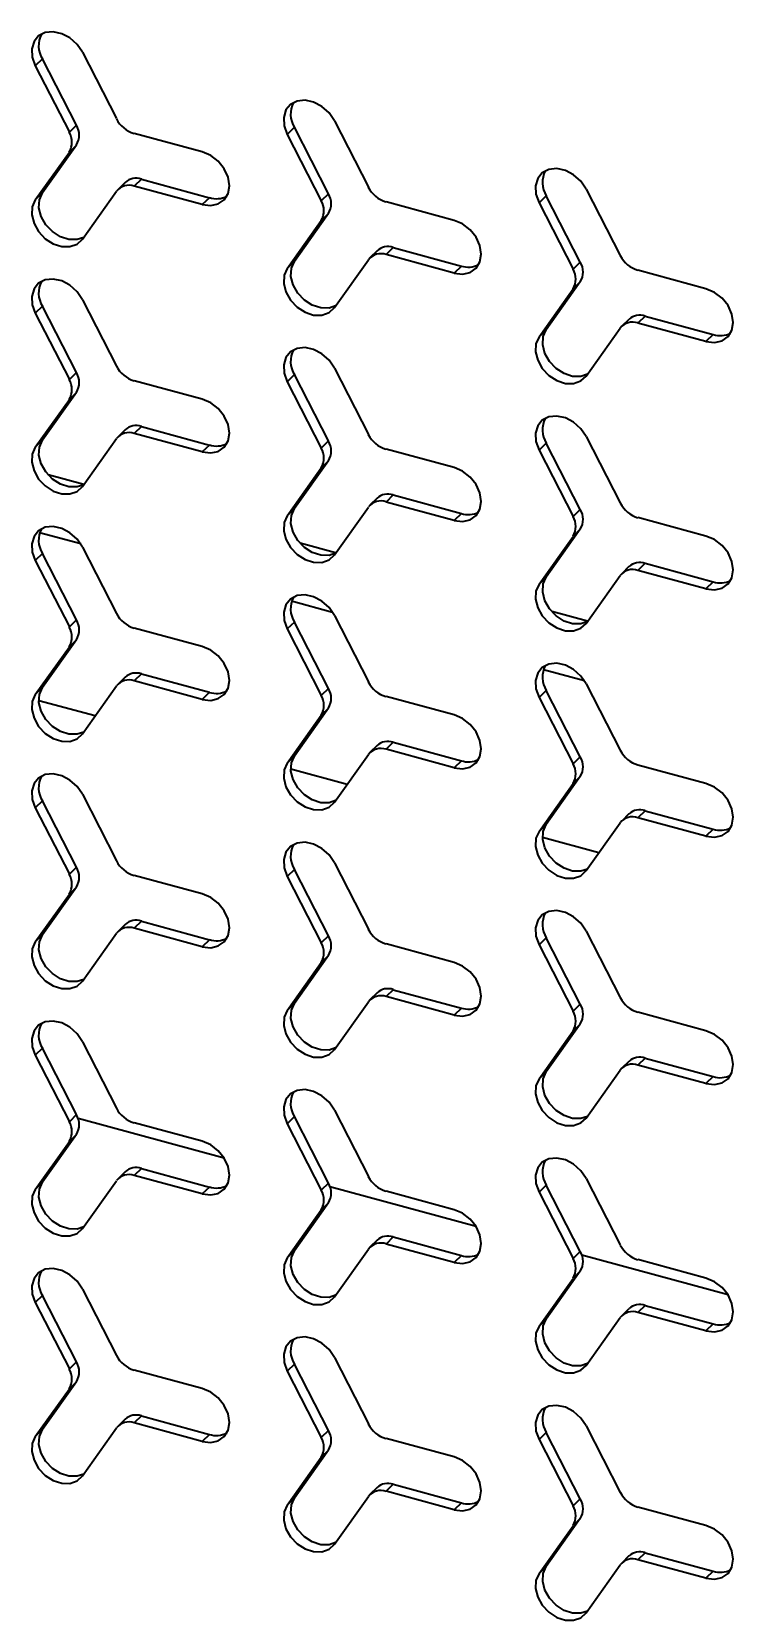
# Model space of a CAD drawing. Header units: millimetres. Extents: x 7903 to 12943, y 1512 to 5076.
# Drawn here: x 12254.3 to 12302.9, y 2885.7 to 2995.8 of the extents above; entities that cross this region are included whole.
import ezdxf

# ---------------------------------------------------------------- set-up
doc = ezdxf.new("R2010")
doc.units = ezdxf.units.MM

# ---------------------------------------------------------------- blocks, each defined once
blk = doc.blocks.new('工程图视图10')
at = {"color": 7, "linetype": 'Continuous', "lineweight": 35}
for p, q in [((-405.41, 197.36), (-403.05, 192.76)), ((-408.18, 196.9), (-408.67, 196.42)), ((-408.67, 196.42), (-406.31, 191.82)), ((-405.82, 192.3), (-408.18, 196.9)), ((-405.82, 192.3), (-406.31, 191.82)), ((-397.1, 190.46), (-401.82, 191.74)), ((-390.72, 192.16), (-391.22, 191.67)), ((-391.22, 191.67), (-388.86, 187.07)), ((-388.36, 187.56), (-390.72, 192.16)), ((-387.95, 192.61), (-385.59, 188.01)), ((-405.82, 190.93), (-408.18, 187.61)), ((-405.82, 190.93), (-406.31, 190.44)), ((-408.67, 187.13), (-406.31, 190.44)), ((-402.44, 188.34), (-402.94, 187.85)), ((-401.32, 188.57), (-401.82, 188.08)), ((-401.32, 188.57), (-396.61, 187.28)), ((-408.18, 187.61), (-408.67, 187.13)), ((-405.41, 184.41), (-403.05, 187.73)), ((-397.1, 186.8), (-401.82, 188.08)), ((-396.61, 187.28), (-397.1, 186.8)), ((-388.36, 187.56), (-388.86, 187.07)), ((-373.27, 187.42), (-373.77, 186.93)), ((-370.91, 182.82), (-373.27, 187.42)), ((-370.5, 187.87), (-368.14, 183.27)), ((-388.36, 186.19), (-390.72, 182.87)), ((-388.36, 186.19), (-388.86, 185.7)), ((-379.65, 185.71), (-384.37, 186.99)), ((-373.77, 186.93), (-371.41, 182.33)), ((-391.22, 182.38), (-388.86, 185.7)), ((-390.72, 182.87), (-391.22, 182.38)), ((-387.95, 179.67), (-385.59, 182.98)), ((-384.99, 183.6), (-385.49, 183.11)), ((-383.87, 183.82), (-384.37, 183.34)), ((-379.65, 182.06), (-384.37, 183.34)), ((-383.87, 183.82), (-379.15, 182.54)), ((-370.91, 182.82), (-371.41, 182.33)), ((-379.15, 182.54), (-379.65, 182.06)), ((-362.2, 180.97), (-366.92, 182.25)), ((-373.77, 177.64), (-371.41, 180.96)), ((-370.91, 181.44), (-373.27, 178.13)), ((-370.91, 181.44), (-371.41, 180.96)), ((-408.18, 179.76), (-408.67, 179.27)), ((-405.82, 175.16), (-408.18, 179.76)), ((-405.41, 180.21), (-403.05, 175.61)), ((-408.67, 179.27), (-406.31, 174.67)), ((-367.54, 178.85), (-368.03, 178.37)), ((-366.42, 179.08), (-366.92, 178.59)), ((-362.2, 177.31), (-366.92, 178.59)), ((-366.42, 179.08), (-361.7, 177.8)), ((-373.27, 178.13), (-373.77, 177.64)), ((-370.5, 174.92), (-368.14, 178.24)), ((-361.7, 177.8), (-362.2, 177.31)), ((-405.82, 175.16), (-406.31, 174.67)), ((-387.95, 175.47), (-385.59, 170.87)), ((-397.1, 173.31), (-401.82, 174.59)), ((-390.72, 175.02), (-391.22, 174.53)), ((-391.22, 174.53), (-388.86, 169.93)), ((-388.36, 170.42), (-390.72, 175.02)), ((-408.67, 169.98), (-406.31, 173.3)), ((-405.82, 173.79), (-408.18, 170.47)), ((-405.82, 173.79), (-406.31, 173.3)), ((-402.44, 171.2), (-402.94, 170.71)), ((-401.32, 171.42), (-401.82, 170.94)), ((-397.1, 169.66), (-401.82, 170.94)), ((-401.32, 171.42), (-396.61, 170.14)), ((-370.5, 170.73), (-368.14, 166.13)), ((-408.18, 170.47), (-408.67, 169.98)), ((-405.41, 167.27), (-403.05, 170.58)), ((-396.61, 170.14), (-397.1, 169.66)), ((-388.36, 170.42), (-388.86, 169.93)), ((-379.65, 168.57), (-384.37, 169.85)), ((-373.27, 170.27), (-373.77, 169.79)), ((-373.77, 169.79), (-371.41, 165.19)), ((-370.91, 165.67), (-373.27, 170.27)), ((-391.22, 165.24), (-388.86, 168.56)), ((-388.36, 169.04), (-390.72, 165.73)), ((-388.36, 169.04), (-388.86, 168.56)), ((-405.31, 167.4), (-407.79, 168.08)), ((-384.99, 166.45), (-385.49, 165.97)), ((-383.87, 166.68), (-384.37, 166.19)), ((-383.87, 166.68), (-379.15, 165.4)), ((-390.72, 165.73), (-391.22, 165.24)), ((-387.95, 162.52), (-385.59, 165.84)), ((-379.65, 164.91), (-384.37, 166.19)), ((-379.15, 165.4), (-379.65, 164.91)), ((-370.91, 165.67), (-371.41, 165.19)), ((-405.52, 163.28), (-408.37, 164.05)), ((-370.91, 164.3), (-373.27, 160.98)), ((-370.91, 164.3), (-371.41, 163.81)), ((-362.2, 163.83), (-366.92, 165.11)), ((-405.41, 163.07), (-403.05, 158.47)), ((-387.86, 162.66), (-390.33, 163.33)), ((-373.77, 160.5), (-371.41, 163.81)), ((-408.18, 162.62), (-408.67, 162.13)), ((-408.67, 162.13), (-406.31, 157.53)), ((-405.82, 158.02), (-408.18, 162.62)), ((-366.42, 161.94), (-366.92, 161.45)), ((-366.42, 161.94), (-361.7, 160.65)), ((-373.27, 160.98), (-373.77, 160.5)), ((-370.5, 157.78), (-368.14, 161.1)), ((-367.54, 161.71), (-368.03, 161.22)), ((-362.2, 160.17), (-366.92, 161.45)), ((-361.7, 160.65), (-362.2, 160.17)), ((-388.07, 158.53), (-390.91, 159.31)), ((-370.4, 157.92), (-372.88, 158.59)), ((-405.82, 158.02), (-406.31, 157.53)), ((-397.1, 156.17), (-401.82, 157.45)), ((-390.72, 157.87), (-391.22, 157.39)), ((-388.36, 153.27), (-390.72, 157.87)), ((-387.95, 158.33), (-385.59, 153.73)), ((-405.82, 156.64), (-408.18, 153.33)), ((-405.82, 156.64), (-406.31, 156.16)), ((-391.22, 157.39), (-388.86, 152.79)), ((-408.67, 152.84), (-406.31, 156.16)), ((-401.32, 154.28), (-401.82, 153.79)), ((-401.32, 154.28), (-396.61, 153)), ((-370.62, 153.79), (-373.46, 154.56)), ((-408.18, 153.33), (-408.67, 152.84)), ((-405.41, 150.12), (-403.05, 153.44)), ((-402.44, 154.05), (-402.94, 153.57)), ((-397.1, 152.51), (-401.82, 153.79)), ((-388.36, 153.27), (-388.86, 152.79)), ((-373.27, 153.13), (-373.77, 152.64)), ((-370.91, 148.53), (-373.27, 153.13)), ((-370.5, 153.58), (-368.14, 148.98)), ((-404.52, 151.36), (-408.43, 152.42)), ((-396.61, 153), (-397.1, 152.51)), ((-379.65, 151.43), (-384.37, 152.71)), ((-373.77, 152.64), (-371.41, 148.04)), ((-391.22, 148.1), (-388.86, 151.41)), ((-388.36, 151.9), (-390.72, 148.58)), ((-388.36, 151.9), (-388.86, 151.41)), ((-387.95, 145.38), (-385.59, 148.7)), ((-384.99, 149.31), (-385.49, 148.82)), ((-383.87, 149.54), (-384.37, 149.05)), ((-379.65, 147.77), (-384.37, 149.05)), ((-383.87, 149.54), (-379.15, 148.25)), ((-390.72, 148.58), (-391.22, 148.1)), ((-387.07, 146.62), (-390.97, 147.68)), ((-379.15, 148.25), (-379.65, 147.77)), ((-370.91, 148.53), (-371.41, 148.04)), ((-362.2, 146.68), (-366.92, 147.96)), ((-373.77, 143.35), (-371.41, 146.67)), ((-370.91, 147.16), (-373.27, 143.84)), ((-370.91, 147.16), (-371.41, 146.67)), ((-408.18, 145.47), (-408.67, 144.99)), ((-405.82, 140.87), (-408.18, 145.47)), ((-405.41, 145.93), (-403.05, 141.33)), ((-408.67, 144.99), (-406.31, 140.39)), ((-367.54, 144.57), (-368.03, 144.08)), ((-366.42, 144.79), (-366.92, 144.31)), ((-362.2, 143.03), (-366.92, 144.31)), ((-366.42, 144.79), (-361.7, 143.51)), ((-373.27, 143.84), (-373.77, 143.35)), ((-370.5, 140.64), (-368.14, 143.95)), ((-361.7, 143.51), (-362.2, 143.03)), ((-369.62, 141.88), (-373.52, 142.94)), ((-387.95, 141.18), (-385.59, 136.58)), ((-405.82, 140.87), (-406.31, 140.39)), ((-397.1, 139.03), (-401.82, 140.31)), ((-390.72, 140.73), (-391.22, 140.24)), ((-391.22, 140.24), (-388.86, 135.64)), ((-388.36, 136.13), (-390.72, 140.73)), ((-408.67, 135.7), (-406.31, 139.01)), ((-405.82, 139.5), (-408.18, 136.18)), ((-405.82, 139.5), (-406.31, 139.01)), ((-402.44, 136.91), (-402.94, 136.42)), ((-401.32, 137.14), (-401.82, 136.65)), ((-397.1, 135.37), (-401.82, 136.65)), ((-401.32, 137.14), (-396.61, 135.85)), ((-408.18, 136.18), (-408.67, 135.7)), ((-405.41, 132.98), (-403.05, 136.3)), ((-396.61, 135.85), (-397.1, 135.37)), ((-388.36, 136.13), (-388.86, 135.64)), ((-379.65, 134.28), (-384.37, 135.56)), ((-373.27, 135.99), (-373.77, 135.5)), ((-373.77, 135.5), (-371.41, 130.9)), ((-370.91, 131.39), (-373.27, 135.99)), ((-370.5, 136.44), (-368.14, 131.84)), ((-388.36, 134.76), (-390.72, 131.44)), ((-388.36, 134.76), (-388.86, 134.27)), ((-391.22, 130.95), (-388.86, 134.27)), ((-384.99, 132.17), (-385.49, 131.68)), ((-383.87, 132.39), (-384.37, 131.91)), ((-383.87, 132.39), (-379.15, 131.11)), ((-390.72, 131.44), (-391.22, 130.95)), ((-387.95, 128.24), (-385.59, 131.55)), ((-379.65, 130.63), (-384.37, 131.91)), ((-379.15, 131.11), (-379.65, 130.63)), ((-370.91, 131.39), (-371.41, 130.9)), ((-370.91, 130.01), (-373.27, 126.7)), ((-370.91, 130.01), (-371.41, 129.53)), ((-362.2, 129.54), (-366.92, 130.82)), ((-373.77, 126.21), (-371.41, 129.53)), ((-408.18, 128.33), (-408.67, 127.84)), ((-408.67, 127.84), (-406.31, 123.24)), ((-405.82, 123.73), (-408.18, 128.33)), ((-405.41, 128.78), (-403.05, 124.18)), ((-373.27, 126.7), (-373.77, 126.21)), ((-370.5, 123.49), (-368.14, 126.81)), ((-367.54, 127.42), (-368.03, 126.94)), ((-366.42, 127.65), (-366.92, 127.16)), ((-362.2, 125.88), (-366.92, 127.16)), ((-366.42, 127.65), (-361.7, 126.37)), ((-361.7, 126.37), (-362.2, 125.88)), ((-405.82, 123.73), (-406.31, 123.24)), ((-395.58, 120.72), (-405.71, 123.47)), ((-390.72, 123.59), (-391.22, 123.1)), ((-388.36, 118.99), (-390.72, 123.59)), ((-387.95, 124.04), (-385.59, 119.44)), ((-405.82, 122.36), (-408.18, 119.04)), ((-405.82, 122.36), (-406.31, 121.87)), ((-397.1, 121.88), (-401.82, 123.16)), ((-391.22, 123.1), (-388.86, 118.5)), ((-408.67, 118.55), (-406.31, 121.87)), ((-408.18, 119.04), (-408.67, 118.55)), ((-405.41, 115.84), (-403.05, 119.15)), ((-402.44, 119.77), (-402.94, 119.28)), ((-401.32, 119.99), (-401.82, 119.51)), ((-397.1, 118.23), (-401.82, 119.51)), ((-401.32, 119.99), (-396.61, 118.71)), ((-388.36, 118.99), (-388.86, 118.5)), ((-370.5, 119.3), (-368.14, 114.7)), ((-396.61, 118.71), (-397.1, 118.23)), ((-378.13, 115.97), (-388.26, 118.73)), ((-379.65, 117.14), (-384.37, 118.42)), ((-373.27, 118.84), (-373.77, 118.36)), ((-373.77, 118.36), (-371.41, 113.76)), ((-370.91, 114.24), (-373.27, 118.84)), ((-391.22, 113.81), (-388.86, 117.13)), ((-388.36, 117.61), (-390.72, 114.3)), ((-388.36, 117.61), (-388.86, 117.13)), ((-384.99, 115.02), (-385.49, 114.54)), ((-383.87, 115.25), (-384.37, 114.76)), ((-379.65, 113.48), (-384.37, 114.76)), ((-383.87, 115.25), (-379.15, 113.97)), ((-390.72, 114.3), (-391.22, 113.81)), ((-387.95, 111.09), (-385.59, 114.41)), ((-379.15, 113.97), (-379.65, 113.48)), ((-370.91, 114.24), (-371.41, 113.76)), ((-360.67, 111.23), (-370.8, 113.98)), ((-362.2, 112.4), (-366.92, 113.68)), ((-373.77, 109.07), (-371.41, 112.38)), ((-370.91, 112.87), (-373.27, 109.55)), ((-370.91, 112.87), (-371.41, 112.38)), ((-405.41, 111.64), (-403.05, 107.04)), ((-408.18, 111.19), (-408.67, 110.7)), ((-408.67, 110.7), (-406.31, 106.1)), ((-405.82, 106.59), (-408.18, 111.19)), ((-367.54, 110.28), (-368.03, 109.79)), ((-366.42, 110.51), (-366.92, 110.02)), ((-366.42, 110.51), (-361.7, 109.22)), ((-373.27, 109.55), (-373.77, 109.07)), ((-370.5, 106.35), (-368.14, 109.67)), ((-362.2, 108.74), (-366.92, 110.02)), ((-361.7, 109.22), (-362.2, 108.74)), ((-387.95, 106.9), (-385.59, 102.3)), ((-405.82, 106.59), (-406.31, 106.1)), ((-397.1, 104.74), (-401.82, 106.02)), ((-390.72, 106.44), (-391.22, 105.96)), ((-391.22, 105.96), (-388.86, 101.36)), ((-388.36, 101.84), (-390.72, 106.44)), ((-408.67, 101.41), (-406.31, 104.73)), ((-405.82, 105.21), (-408.18, 101.9)), ((-405.82, 105.21), (-406.31, 104.73)), ((-402.44, 102.62), (-402.94, 102.14)), ((-401.32, 102.85), (-401.82, 102.36)), ((-401.32, 102.85), (-396.61, 101.57)), ((-408.18, 101.9), (-408.67, 101.41)), ((-405.41, 98.69), (-403.05, 102.01)), ((-397.1, 101.08), (-401.82, 102.36)), ((-396.61, 101.57), (-397.1, 101.08)), ((-388.36, 101.84), (-388.86, 101.36)), ((-373.27, 101.7), (-373.77, 101.21)), ((-370.91, 97.1), (-373.27, 101.7)), ((-370.5, 102.15), (-368.14, 97.55)), ((-388.36, 100.47), (-390.72, 97.15)), ((-388.36, 100.47), (-388.86, 99.98)), ((-379.65, 100), (-384.37, 101.28)), ((-373.77, 101.21), (-371.41, 96.61)), ((-391.22, 96.67), (-388.86, 99.98)), ((-383.87, 98.11), (-384.37, 97.62)), ((-383.87, 98.11), (-379.15, 96.82)), ((-390.72, 97.15), (-391.22, 96.67)), ((-387.95, 93.95), (-385.59, 97.27)), ((-384.99, 97.88), (-385.49, 97.39)), ((-379.65, 96.34), (-384.37, 97.62)), ((-370.91, 97.1), (-371.41, 96.61)), ((-379.15, 96.82), (-379.65, 96.34)), ((-362.2, 95.25), (-366.92, 96.53)), ((-373.77, 91.92), (-371.41, 95.24)), ((-370.91, 95.73), (-373.27, 92.41)), ((-370.91, 95.73), (-371.41, 95.24)), ((-370.5, 89.21), (-368.14, 92.52)), ((-367.54, 93.14), (-368.03, 92.65)), ((-366.42, 93.36), (-366.92, 92.88)), ((-362.2, 91.6), (-366.92, 92.88)), ((-366.42, 93.36), (-361.7, 92.08)), ((-373.27, 92.41), (-373.77, 91.92)), ((-361.7, 92.08), (-362.2, 91.6))]:
    blk.add_line(p, q, dxfattribs=at)
at = {"color": 7, "linetype": 'Continuous', "lineweight": 35, "flags": 128}
for points in [[(-405.41, 197.36), (-405.78, 197.9), (-406.27, 198.35), (-406.84, 198.65), (-407.43, 198.78), (-407.98, 198.73), (-408.44, 198.49), (-408.76, 198.1), (-408.92, 197.59), (-408.88, 197.01), (-408.67, 196.42)], [(-387.95, 192.61), (-388.32, 193.16), (-388.82, 193.61), (-389.39, 193.91), (-389.98, 194.04), (-390.53, 193.98), (-390.99, 193.75), (-391.31, 193.36), (-391.46, 192.84), (-391.43, 192.26), (-391.22, 191.67)], [(-397.1, 186.8), (-396.52, 186.73), (-396, 186.85), (-395.58, 187.14), (-395.31, 187.57), (-395.22, 188.11), (-395.31, 188.7), (-395.58, 189.29), (-396, 189.81), (-396.52, 190.21), (-397.1, 190.46)], [(-370.5, 187.87), (-370.87, 188.42), (-371.37, 188.86), (-371.94, 189.17), (-372.53, 189.3), (-373.08, 189.24), (-373.54, 189), (-373.86, 188.61), (-374.01, 188.1), (-373.98, 187.52), (-373.77, 186.93)], [(-405.32, 184.53), (-405.77, 184.38), (-406.34, 184.38), (-406.93, 184.57), (-407.48, 184.93), (-407.94, 185.41), (-408.26, 185.98), (-408.42, 186.57), (-408.39, 187.14), (-408.18, 187.61)], [(-408.67, 187.13), (-408.88, 186.65), (-408.92, 186.09), (-408.76, 185.49), (-408.44, 184.93), (-407.98, 184.44), (-407.43, 184.09), (-406.84, 183.9), (-406.27, 183.89), (-405.78, 184.07), (-405.41, 184.41)], [(-379.65, 182.06), (-379.07, 181.99), (-378.54, 182.1), (-378.13, 182.39), (-377.86, 182.83), (-377.77, 183.37), (-377.86, 183.96), (-378.13, 184.54), (-378.54, 185.06), (-379.07, 185.46), (-379.65, 185.71)], [(-387.87, 179.78), (-388.32, 179.63), (-388.89, 179.64), (-389.48, 179.83), (-390.03, 180.18), (-390.49, 180.67), (-390.81, 181.24), (-390.97, 181.83), (-390.93, 182.39), (-390.72, 182.87)], [(-391.22, 182.38), (-391.43, 181.91), (-391.46, 181.34), (-391.31, 180.75), (-390.99, 180.18), (-390.53, 179.7), (-389.98, 179.34), (-389.39, 179.15), (-388.82, 179.15), (-388.32, 179.32), (-387.95, 179.67)], [(-405.41, 180.21), (-405.78, 180.76), (-406.27, 181.21), (-406.84, 181.51), (-407.43, 181.64), (-407.98, 181.58), (-408.44, 181.35), (-408.76, 180.96), (-408.92, 180.44), (-408.88, 179.86), (-408.67, 179.27)], [(-362.2, 177.31), (-361.62, 177.24), (-361.09, 177.36), (-360.67, 177.65), (-360.4, 178.09), (-360.31, 178.63), (-360.4, 179.22), (-360.67, 179.8), (-361.09, 180.32), (-361.62, 180.72), (-362.2, 180.97)], [(-373.77, 177.64), (-373.98, 177.16), (-374.01, 176.6), (-373.86, 176.01), (-373.54, 175.44), (-373.08, 174.95), (-372.53, 174.6), (-371.94, 174.41), (-371.37, 174.4), (-370.87, 174.58), (-370.5, 174.92)], [(-370.42, 175.04), (-370.87, 174.89), (-371.44, 174.9), (-372.03, 175.09), (-372.58, 175.44), (-373.04, 175.93), (-373.36, 176.49), (-373.51, 177.09), (-373.48, 177.65), (-373.27, 178.13)], [(-387.95, 175.47), (-388.32, 176.02), (-388.82, 176.46), (-389.39, 176.76), (-389.98, 176.9), (-390.53, 176.84), (-390.99, 176.6), (-391.31, 176.21), (-391.46, 175.7), (-391.43, 175.12), (-391.22, 174.53)], [(-397.1, 169.66), (-396.52, 169.59), (-396, 169.7), (-395.58, 169.99), (-395.31, 170.43), (-395.22, 170.97), (-395.31, 171.56), (-395.58, 172.14), (-396, 172.66), (-396.52, 173.06), (-397.1, 173.31)], [(-370.5, 170.73), (-370.87, 171.27), (-371.37, 171.72), (-371.94, 172.02), (-372.53, 172.15), (-373.08, 172.1), (-373.54, 171.86), (-373.86, 171.47), (-374.01, 170.96), (-373.98, 170.38), (-373.77, 169.79)], [(-408.67, 169.98), (-408.88, 169.51), (-408.92, 168.94), (-408.76, 168.35), (-408.44, 167.78), (-407.98, 167.3), (-407.43, 166.94), (-406.84, 166.75), (-406.27, 166.75), (-405.78, 166.92), (-405.41, 167.27)], [(-405.32, 167.38), (-405.77, 167.23), (-406.34, 167.24), (-406.93, 167.43), (-407.48, 167.78), (-407.94, 168.27), (-408.26, 168.84), (-408.42, 169.43), (-408.39, 169.99), (-408.18, 170.47)], [(-379.65, 164.91), (-379.07, 164.84), (-378.54, 164.96), (-378.13, 165.25), (-377.86, 165.69), (-377.77, 166.23), (-377.86, 166.82), (-378.13, 167.4), (-378.54, 167.92), (-379.07, 168.32), (-379.65, 168.57)], [(-391.22, 165.24), (-391.43, 164.76), (-391.46, 164.2), (-391.31, 163.61), (-390.99, 163.04), (-390.53, 162.55), (-389.98, 162.2), (-389.39, 162.01), (-388.82, 162), (-388.32, 162.18), (-387.95, 162.52)], [(-387.87, 162.64), (-388.32, 162.49), (-388.89, 162.5), (-389.48, 162.69), (-390.03, 163.04), (-390.49, 163.53), (-390.81, 164.09), (-390.97, 164.69), (-390.93, 165.25), (-390.72, 165.73)], [(-405.41, 163.07), (-405.78, 163.62), (-406.27, 164.06), (-406.84, 164.36), (-407.43, 164.5), (-407.98, 164.44), (-408.44, 164.2), (-408.76, 163.81), (-408.92, 163.3), (-408.88, 162.72), (-408.67, 162.13)], [(-362.2, 160.17), (-361.62, 160.1), (-361.09, 160.22), (-360.67, 160.51), (-360.4, 160.94), (-360.31, 161.48), (-360.4, 162.07), (-360.67, 162.66), (-361.09, 163.18), (-361.62, 163.58), (-362.2, 163.83)], [(-370.42, 157.9), (-370.87, 157.75), (-371.44, 157.75), (-372.03, 157.94), (-372.58, 158.3), (-373.04, 158.78), (-373.36, 159.35), (-373.51, 159.94), (-373.48, 160.51), (-373.27, 160.98)], [(-387.95, 158.33), (-388.32, 158.87), (-388.82, 159.32), (-389.39, 159.62), (-389.98, 159.75), (-390.53, 159.7), (-390.99, 159.46), (-391.31, 159.07), (-391.46, 158.56), (-391.43, 157.98), (-391.22, 157.39)], [(-373.77, 160.5), (-373.98, 160.02), (-374.01, 159.46), (-373.86, 158.86), (-373.54, 158.3), (-373.08, 157.81), (-372.53, 157.46), (-371.94, 157.27), (-371.37, 157.26), (-370.87, 157.44), (-370.5, 157.78)], [(-397.1, 152.51), (-396.52, 152.44), (-396, 152.56), (-395.58, 152.85), (-395.31, 153.29), (-395.22, 153.83), (-395.31, 154.42), (-395.58, 155), (-396, 155.52), (-396.52, 155.92), (-397.1, 156.17)], [(-370.5, 153.58), (-370.87, 154.13), (-371.37, 154.58), (-371.94, 154.88), (-372.53, 155.01), (-373.08, 154.95), (-373.54, 154.72), (-373.86, 154.33), (-374.01, 153.81), (-373.98, 153.23), (-373.77, 152.64)], [(-405.32, 150.24), (-405.77, 150.09), (-406.34, 150.1), (-406.93, 150.29), (-407.48, 150.64), (-407.94, 151.12), (-408.26, 151.69), (-408.42, 152.29), (-408.39, 152.85), (-408.18, 153.33)], [(-408.67, 152.84), (-408.88, 152.36), (-408.92, 151.8), (-408.76, 151.21), (-408.44, 150.64), (-407.98, 150.15), (-407.43, 149.8), (-406.84, 149.61), (-406.27, 149.6), (-405.78, 149.78), (-405.41, 150.12)], [(-379.65, 147.77), (-379.07, 147.7), (-378.54, 147.82), (-378.13, 148.11), (-377.86, 148.54), (-377.77, 149.08), (-377.86, 149.67), (-378.13, 150.26), (-378.54, 150.78), (-379.07, 151.18), (-379.65, 151.43)], [(-391.22, 148.1), (-391.43, 147.62), (-391.46, 147.06), (-391.31, 146.46), (-390.99, 145.9), (-390.53, 145.41), (-389.98, 145.06), (-389.39, 144.87), (-388.82, 144.86), (-388.32, 145.04), (-387.95, 145.38)], [(-387.87, 145.5), (-388.32, 145.35), (-388.89, 145.35), (-389.48, 145.54), (-390.03, 145.9), (-390.49, 146.38), (-390.81, 146.95), (-390.97, 147.54), (-390.93, 148.11), (-390.72, 148.58)], [(-405.41, 145.93), (-405.78, 146.47), (-406.27, 146.92), (-406.84, 147.22), (-407.43, 147.35), (-407.98, 147.3), (-408.44, 147.06), (-408.76, 146.67), (-408.92, 146.16), (-408.88, 145.58), (-408.67, 144.99)], [(-362.2, 143.03), (-361.62, 142.96), (-361.09, 143.07), (-360.67, 143.36), (-360.4, 143.8), (-360.31, 144.34), (-360.4, 144.93), (-360.67, 145.51), (-361.09, 146.03), (-361.62, 146.43), (-362.2, 146.68)], [(-373.77, 143.35), (-373.98, 142.88), (-374.01, 142.31), (-373.86, 141.72), (-373.54, 141.15), (-373.08, 140.67), (-372.53, 140.31), (-371.94, 140.12), (-371.37, 140.12), (-370.87, 140.29), (-370.5, 140.64)], [(-370.42, 140.75), (-370.87, 140.6), (-371.44, 140.61), (-372.03, 140.8), (-372.58, 141.15), (-373.04, 141.64), (-373.36, 142.21), (-373.51, 142.8), (-373.48, 143.36), (-373.27, 143.84)], [(-387.95, 141.18), (-388.32, 141.73), (-388.82, 142.18), (-389.39, 142.48), (-389.98, 142.61), (-390.53, 142.55), (-390.99, 142.32), (-391.31, 141.93), (-391.46, 141.41), (-391.43, 140.83), (-391.22, 140.24)], [(-397.1, 135.37), (-396.52, 135.3), (-396, 135.42), (-395.58, 135.71), (-395.31, 136.14), (-395.22, 136.68), (-395.31, 137.27), (-395.58, 137.86), (-396, 138.38), (-396.52, 138.78), (-397.1, 139.03)], [(-370.5, 136.44), (-370.87, 136.99), (-371.37, 137.43), (-371.94, 137.74), (-372.53, 137.87), (-373.08, 137.81), (-373.54, 137.57), (-373.86, 137.18), (-374.01, 136.67), (-373.98, 136.09), (-373.77, 135.5)], [(-408.67, 135.7), (-408.88, 135.22), (-408.92, 134.66), (-408.76, 134.06), (-408.44, 133.5), (-407.98, 133.01), (-407.43, 132.66), (-406.84, 132.47), (-406.27, 132.46), (-405.78, 132.64), (-405.41, 132.98)], [(-405.32, 133.1), (-405.77, 132.95), (-406.34, 132.95), (-406.93, 133.14), (-407.48, 133.5), (-407.94, 133.98), (-408.26, 134.55), (-408.42, 135.14), (-408.39, 135.71), (-408.18, 136.18)], [(-379.65, 130.63), (-379.07, 130.56), (-378.54, 130.67), (-378.13, 130.96), (-377.86, 131.4), (-377.77, 131.94), (-377.86, 132.53), (-378.13, 133.11), (-378.54, 133.63), (-379.07, 134.03), (-379.65, 134.28)], [(-387.87, 128.35), (-388.32, 128.2), (-388.89, 128.21), (-389.48, 128.4), (-390.03, 128.75), (-390.49, 129.24), (-390.81, 129.81), (-390.97, 130.4), (-390.93, 130.96), (-390.72, 131.44)], [(-405.41, 128.78), (-405.78, 129.33), (-406.27, 129.78), (-406.84, 130.08), (-407.43, 130.21), (-407.98, 130.15), (-408.44, 129.92), (-408.76, 129.53), (-408.92, 129.01), (-408.88, 128.43), (-408.67, 127.84)], [(-391.22, 130.95), (-391.43, 130.48), (-391.46, 129.91), (-391.31, 129.32), (-390.99, 128.75), (-390.53, 128.27), (-389.98, 127.91), (-389.39, 127.72), (-388.82, 127.72), (-388.32, 127.89), (-387.95, 128.24)], [(-362.2, 125.88), (-361.62, 125.81), (-361.09, 125.93), (-360.67, 126.22), (-360.4, 126.66), (-360.31, 127.2), (-360.4, 127.79), (-360.67, 128.37), (-361.09, 128.89), (-361.62, 129.29), (-362.2, 129.54)], [(-370.42, 123.61), (-370.87, 123.46), (-371.44, 123.47), (-372.03, 123.66), (-372.58, 124.01), (-373.04, 124.5), (-373.36, 125.06), (-373.51, 125.66), (-373.48, 126.22), (-373.27, 126.7)], [(-373.77, 126.21), (-373.98, 125.73), (-374.01, 125.17), (-373.86, 124.58), (-373.54, 124.01), (-373.08, 123.52), (-372.53, 123.17), (-371.94, 122.98), (-371.37, 122.97), (-370.87, 123.15), (-370.5, 123.49)], [(-387.95, 124.04), (-388.32, 124.59), (-388.82, 125.03), (-389.39, 125.33), (-389.98, 125.47), (-390.53, 125.41), (-390.99, 125.17), (-391.31, 124.78), (-391.46, 124.27), (-391.43, 123.69), (-391.22, 123.1)], [(-397.1, 118.23), (-396.52, 118.16), (-396, 118.27), (-395.58, 118.56), (-395.31, 119), (-395.22, 119.54), (-395.31, 120.13), (-395.58, 120.71), (-396, 121.23), (-396.52, 121.63), (-397.1, 121.88)], [(-370.5, 119.3), (-370.87, 119.84), (-371.37, 120.29), (-371.94, 120.59), (-372.53, 120.72), (-373.08, 120.67), (-373.54, 120.43), (-373.86, 120.04), (-374.01, 119.53), (-373.98, 118.95), (-373.77, 118.36)], [(-405.32, 115.95), (-405.77, 115.8), (-406.34, 115.81), (-406.93, 116), (-407.48, 116.35), (-407.94, 116.84), (-408.26, 117.41), (-408.42, 118), (-408.39, 118.56), (-408.18, 119.04)], [(-408.67, 118.55), (-408.88, 118.08), (-408.92, 117.51), (-408.76, 116.92), (-408.44, 116.35), (-407.98, 115.87), (-407.43, 115.51), (-406.84, 115.32), (-406.27, 115.32), (-405.78, 115.49), (-405.41, 115.84)], [(-379.65, 113.48), (-379.07, 113.41), (-378.54, 113.53), (-378.13, 113.82), (-377.86, 114.26), (-377.77, 114.8), (-377.86, 115.39), (-378.13, 115.97), (-378.54, 116.49), (-379.07, 116.89), (-379.65, 117.14)], [(-391.22, 113.81), (-391.43, 113.33), (-391.46, 112.77), (-391.31, 112.18), (-390.99, 111.61), (-390.53, 111.12), (-389.98, 110.77), (-389.39, 110.58), (-388.82, 110.57), (-388.32, 110.75), (-387.95, 111.09)], [(-387.87, 111.21), (-388.32, 111.06), (-388.89, 111.07), (-389.48, 111.26), (-390.03, 111.61), (-390.49, 112.1), (-390.81, 112.66), (-390.97, 113.26), (-390.93, 113.82), (-390.72, 114.3)], [(-405.41, 111.64), (-405.78, 112.19), (-406.27, 112.63), (-406.84, 112.93), (-407.43, 113.07), (-407.98, 113.01), (-408.44, 112.77), (-408.76, 112.38), (-408.92, 111.87), (-408.88, 111.29), (-408.67, 110.7)], [(-362.2, 108.74), (-361.62, 108.67), (-361.09, 108.79), (-360.67, 109.08), (-360.4, 109.51), (-360.31, 110.05), (-360.4, 110.64), (-360.67, 111.23), (-361.09, 111.75), (-361.62, 112.15), (-362.2, 112.4)], [(-373.77, 109.07), (-373.98, 108.59), (-374.01, 108.03), (-373.86, 107.43), (-373.54, 106.87), (-373.08, 106.38), (-372.53, 106.03), (-371.94, 105.84), (-371.37, 105.83), (-370.87, 106.01), (-370.5, 106.35)], [(-370.42, 106.47), (-370.87, 106.32), (-371.44, 106.32), (-372.03, 106.51), (-372.58, 106.87), (-373.04, 107.35), (-373.36, 107.92), (-373.51, 108.51), (-373.48, 109.08), (-373.27, 109.55)], [(-387.95, 106.9), (-388.32, 107.44), (-388.82, 107.89), (-389.39, 108.19), (-389.98, 108.32), (-390.53, 108.27), (-390.99, 108.03), (-391.31, 107.64), (-391.46, 107.13), (-391.43, 106.55), (-391.22, 105.96)], [(-397.1, 101.08), (-396.52, 101.01), (-396, 101.13), (-395.58, 101.42), (-395.31, 101.86), (-395.22, 102.4), (-395.31, 102.99), (-395.58, 103.57), (-396, 104.09), (-396.52, 104.49), (-397.1, 104.74)], [(-370.5, 102.15), (-370.87, 102.7), (-371.37, 103.15), (-371.94, 103.45), (-372.53, 103.58), (-373.08, 103.52), (-373.54, 103.29), (-373.86, 102.9), (-374.01, 102.38), (-373.98, 101.8), (-373.77, 101.21)], [(-408.67, 101.41), (-408.88, 100.93), (-408.92, 100.37), (-408.76, 99.78), (-408.44, 99.21), (-407.98, 98.72), (-407.43, 98.37), (-406.84, 98.18), (-406.27, 98.17), (-405.78, 98.35), (-405.41, 98.69)], [(-405.32, 98.81), (-405.77, 98.66), (-406.34, 98.67), (-406.93, 98.86), (-407.48, 99.21), (-407.94, 99.69), (-408.26, 100.26), (-408.42, 100.86), (-408.39, 101.42), (-408.18, 101.9)], [(-379.65, 96.34), (-379.07, 96.27), (-378.54, 96.39), (-378.13, 96.68), (-377.86, 97.11), (-377.77, 97.65), (-377.86, 98.24), (-378.13, 98.83), (-378.54, 99.35), (-379.07, 99.75), (-379.65, 100)], [(-387.87, 94.07), (-388.32, 93.92), (-388.89, 93.92), (-389.48, 94.11), (-390.03, 94.47), (-390.49, 94.95), (-390.81, 95.52), (-390.97, 96.11), (-390.93, 96.68), (-390.72, 97.15)], [(-391.22, 96.67), (-391.43, 96.19), (-391.46, 95.63), (-391.31, 95.03), (-390.99, 94.47), (-390.53, 93.98), (-389.98, 93.63), (-389.39, 93.44), (-388.82, 93.43), (-388.32, 93.61), (-387.95, 93.95)], [(-362.2, 91.6), (-361.62, 91.53), (-361.09, 91.64), (-360.67, 91.93), (-360.4, 92.37), (-360.31, 92.91), (-360.4, 93.5), (-360.67, 94.08), (-361.09, 94.6), (-361.62, 95), (-362.2, 95.25)], [(-373.77, 91.92), (-373.98, 91.45), (-374.01, 90.88), (-373.86, 90.29), (-373.54, 89.72), (-373.08, 89.24), (-372.53, 88.88), (-371.94, 88.69), (-371.37, 88.69), (-370.87, 88.86), (-370.5, 89.21)], [(-370.42, 89.32), (-370.87, 89.17), (-371.44, 89.18), (-372.03, 89.37), (-372.58, 89.72), (-373.04, 90.21), (-373.36, 90.78), (-373.51, 91.37), (-373.48, 91.93), (-373.27, 92.41)]]:
    blk.add_lwpolyline(points, dxfattribs=at)
at = {"color": 7, "linetype": 'Continuous', "lineweight": 35}
for centre, radius, start, end in [((-406.67, 197.82), 1.77, 153.2399, 211.4354), ((-389.21, 193.08), 1.77, 153.2399, 211.4354), ((-401.25, 193.67), 2.02, 207.0049, 253.519), ((-407.46, 191.13), 1.33, 328.9842, 31.0158), ((-406.96, 191.62), 1.33, 328.9842, 31.0158), ((-401.69, 187.5), 1.13, 71.0854, 131.8246), ((-371.76, 188.34), 1.77, 153.2399, 211.4354), ((-402.19, 187.04), 1.1, 70.6463, 141.4635), ((-396.12, 188.8), 1.59, 252.1632, 296.8169), ((-389.5, 186.87), 1.33, 328.9842, 31.0158), ((-383.8, 188.93), 2.02, 207.0049, 253.519), ((-390, 186.39), 1.33, 328.9842, 31.0158), ((-384.24, 182.76), 1.13, 71.0854, 131.8246), ((-384.73, 182.3), 1.1, 70.6463, 141.4635), ((-372.05, 182.13), 1.33, 328.9842, 31.0158), ((-366.34, 184.19), 2.02, 207.0049, 253.519), ((-378.67, 184.06), 1.59, 252.1632, 296.8169), ((-372.55, 181.64), 1.33, 328.9842, 31.0158), ((-406.67, 180.68), 1.77, 153.2399, 211.4354), ((-367.28, 177.56), 1.1, 70.6463, 141.4635), ((-366.78, 178.01), 1.13, 71.0854, 131.8246), ((-361.21, 179.31), 1.59, 252.1632, 296.8169), ((-389.21, 175.94), 1.77, 153.2399, 211.4354), ((-406.96, 174.47), 1.33, 328.9842, 31.0158), ((-401.25, 176.53), 2.02, 207.0049, 253.519), ((-407.46, 173.99), 1.33, 328.9842, 31.0158), ((-371.76, 171.19), 1.77, 153.2399, 211.4354), ((-402.19, 169.9), 1.1, 70.6463, 141.4635), ((-401.69, 170.36), 1.13, 71.0854, 131.8246), ((-383.8, 171.79), 2.02, 207.0049, 253.519), ((-396.12, 171.66), 1.59, 252.1632, 296.8169), ((-390, 169.24), 1.33, 328.9842, 31.0158), ((-389.5, 169.73), 1.33, 328.9842, 31.0158), ((-384.73, 165.16), 1.1, 70.6463, 141.4635), ((-384.24, 165.61), 1.13, 71.0854, 131.8246), ((-378.67, 166.91), 1.59, 252.1632, 296.8169), ((-372.55, 164.5), 1.33, 328.9842, 31.0158), ((-372.05, 164.99), 1.33, 328.9842, 31.0158), ((-366.34, 167.04), 2.02, 207.0049, 253.519), ((-406.67, 163.54), 1.77, 153.2399, 211.4354), ((-366.78, 160.87), 1.13, 71.0854, 131.8246), ((-367.28, 160.41), 1.1, 70.6463, 141.4635), ((-361.21, 162.17), 1.59, 252.1632, 296.8169), ((-389.21, 158.79), 1.77, 153.2399, 211.4354), ((-407.46, 156.84), 1.33, 328.9842, 31.0158), ((-406.96, 157.33), 1.33, 328.9842, 31.0158), ((-401.25, 159.39), 2.02, 207.0049, 253.519), ((-401.69, 153.21), 1.13, 71.0854, 131.8246), ((-371.76, 154.05), 1.77, 153.2399, 211.4354), ((-402.19, 152.76), 1.1, 70.6463, 141.4635), ((-396.12, 154.51), 1.59, 252.1632, 296.8169), ((-389.5, 152.59), 1.33, 328.9842, 31.0158), ((-383.8, 154.64), 2.02, 207.0049, 253.519), ((-390, 152.1), 1.33, 328.9842, 31.0158), ((-384.73, 148.01), 1.1, 70.6463, 141.4635), ((-384.24, 148.47), 1.13, 71.0854, 131.8246), ((-366.34, 149.9), 2.02, 207.0049, 253.519), ((-378.67, 149.77), 1.59, 252.1632, 296.8169), ((-372.55, 147.36), 1.33, 328.9842, 31.0158), ((-372.05, 147.84), 1.33, 328.9842, 31.0158), ((-406.67, 146.39), 1.77, 153.2399, 211.4354), ((-367.28, 143.27), 1.1, 70.6463, 141.4635), ((-366.78, 143.73), 1.13, 71.0854, 131.8246), ((-361.21, 145.03), 1.59, 252.1632, 296.8169), ((-389.21, 141.65), 1.77, 153.2399, 211.4354), ((-401.25, 142.24), 2.02, 207.0049, 253.519), ((-407.46, 139.7), 1.33, 328.9842, 31.0158), ((-406.96, 140.19), 1.33, 328.9842, 31.0158), ((-371.76, 136.91), 1.77, 153.2399, 211.4354), ((-402.19, 135.61), 1.1, 70.6463, 141.4635), ((-401.69, 136.07), 1.13, 71.0854, 131.8246), ((-383.8, 137.5), 2.02, 207.0049, 253.519), ((-396.12, 137.37), 1.59, 252.1632, 296.8169), ((-390, 134.96), 1.33, 328.9842, 31.0158), ((-389.5, 135.44), 1.33, 328.9842, 31.0158), ((-384.24, 131.33), 1.13, 71.0854, 131.8246), ((-384.73, 130.87), 1.1, 70.6463, 141.4635), ((-378.67, 132.63), 1.59, 252.1632, 296.8169), ((-372.05, 130.7), 1.33, 328.9842, 31.0158), ((-366.34, 132.76), 2.02, 207.0049, 253.519), ((-406.67, 129.25), 1.77, 153.2399, 211.4354), ((-372.55, 130.21), 1.33, 328.9842, 31.0158), ((-367.28, 126.13), 1.1, 70.6463, 141.4635), ((-366.78, 126.58), 1.13, 71.0854, 131.8246), ((-361.21, 127.88), 1.59, 252.1632, 296.8169), ((-389.21, 124.51), 1.77, 153.2399, 211.4354), ((-406.96, 123.04), 1.33, 328.9842, 31.0158), ((-401.25, 125.1), 2.02, 207.0049, 253.519), ((-407.46, 122.56), 1.33, 328.9842, 31.0158), ((-401.69, 118.93), 1.13, 71.0854, 131.8246), ((-371.76, 119.76), 1.77, 153.2399, 211.4354), ((-402.19, 118.47), 1.1, 70.6463, 141.4635), ((-389.5, 118.3), 1.33, 328.9842, 31.0158), ((-383.8, 120.36), 2.02, 207.0049, 253.519), ((-396.12, 120.23), 1.59, 252.1632, 296.8169), ((-390, 117.81), 1.33, 328.9842, 31.0158), ((-384.73, 113.73), 1.1, 70.6463, 141.4635), ((-384.24, 114.18), 1.13, 71.0854, 131.8246), ((-366.34, 115.61), 2.02, 207.0049, 253.519), ((-378.67, 115.48), 1.59, 252.1632, 296.8169), ((-372.55, 113.07), 1.33, 328.9842, 31.0158), ((-372.05, 113.56), 1.33, 328.9842, 31.0158), ((-406.67, 112.11), 1.77, 153.2399, 211.4354), ((-366.78, 109.44), 1.13, 71.0854, 131.8246), ((-367.28, 108.98), 1.1, 70.6463, 141.4635), ((-361.21, 110.74), 1.59, 252.1632, 296.8169), ((-389.21, 107.36), 1.77, 153.2399, 211.4354), ((-401.25, 107.96), 2.02, 207.0049, 253.519), ((-407.46, 105.41), 1.33, 328.9842, 31.0158), ((-406.96, 105.9), 1.33, 328.9842, 31.0158), ((-402.19, 101.33), 1.1, 70.6463, 141.4635), ((-401.69, 101.78), 1.13, 71.0854, 131.8246), ((-371.76, 102.62), 1.77, 153.2399, 211.4354), ((-396.12, 103.08), 1.59, 252.1632, 296.8169), ((-390, 100.67), 1.33, 328.9842, 31.0158), ((-389.5, 101.16), 1.33, 328.9842, 31.0158), ((-383.8, 103.21), 2.02, 207.0049, 253.519), ((-384.24, 97.04), 1.13, 71.0854, 131.8246), ((-384.73, 96.58), 1.1, 70.6463, 141.4635), ((-378.67, 98.34), 1.59, 252.1632, 296.8169), ((-372.05, 96.41), 1.33, 328.9842, 31.0158), ((-366.34, 98.47), 2.02, 207.0049, 253.519), ((-372.55, 95.93), 1.33, 328.9842, 31.0158), ((-367.28, 91.84), 1.1, 70.6463, 141.4635), ((-366.78, 92.3), 1.13, 71.0854, 131.8246), ((-361.21, 93.6), 1.59, 252.1632, 296.8169)]:
    blk.add_arc(centre, radius, start, end, dxfattribs=at)

msp = doc.modelspace()

# ---------------------------------------------------------------- block references
at = {"color": 7, "linetype": 'Continuous', "lineweight": 35}
msp.add_blockref('工程图视图10', (12663.19368, 2797.0249), dxfattribs=at)

doc.saveas('drawing.dxf')
